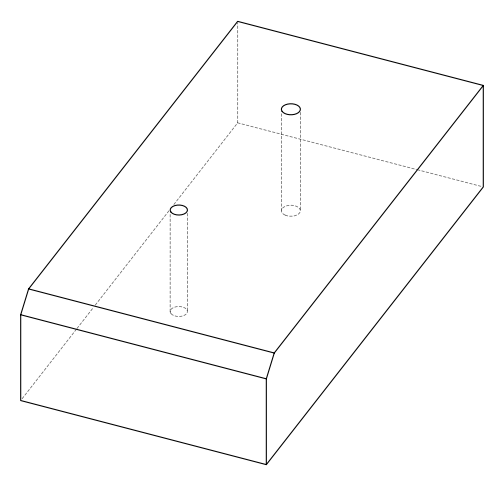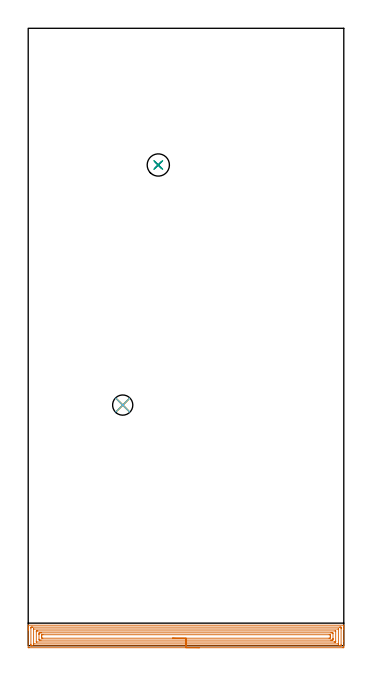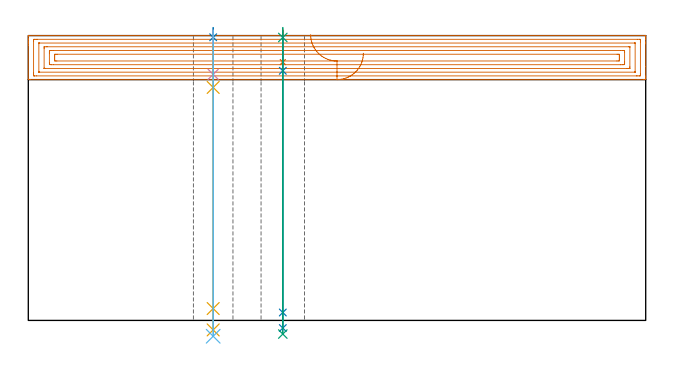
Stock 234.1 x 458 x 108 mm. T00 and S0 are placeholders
(PLAN: 9 operations, 7 tool changes, 13.7 min)
(1 AREA_MILL | FG_CHAMFER_SURFACE | UGT0205_001 | 11.58 min | 32643 mm3)
(2 SPOT_DRILL | STEP1HOLE | NXT0321_9005460120000 | 0.03 min | 1 mm3)
(3 SPOT_DRILL_1 | STEP1HOLE_1 | NXT0321_9005460120000 | 0.03 min | 2 mm3)
(4 DRILL_BLIND_HOLE_INTO_CENTER | STEP1HOLE | NXT0301_069 | 0.07 min | 1019 mm3)
(5 GUN_DRILL_THROUGH_HOLE | STEP1HOLE | UGT0307_006 | 0.53 min | 5956 mm3)
(6 DRILL_TO_ENLARGE_THROUGH_HOLE | STEP1HOLE | UGT0301_041 | 0.47 min | 12048 mm3)
(7 DRILL_BLIND_HOLE_INTO_CENTER_1 | STEP1HOLE_1 | NXT0301_038 | 0.05 min | 320 mm3)
(8 GUN_DRILL_THROUGH_HOLE_1 | STEP1HOLE_1 | UGT0307_002 | 0.52 min | 2746 mm3)
(9 SPADE_DRILL_TO_ENLARGE_THROUGH_HOLE | STEP1HOLE_1 | UGT0306_007 | 0.46 min | 19971 mm3)
(TOOL UGT0205_001 | Chamfer Mill 20 x 3 x 45 deg. | D20 FL50 Z2)
(TOOL NXT0321_9005460120000 | NC Spot Drill, 142deg, 12mm, Carbide, Uncoated | D12 PA142 FL30 Z2)
(TOOL NXT0301_069 | Carbide Drill 9.8mm [860.1-0980-029A1-MM 2214] | D9.8 PA140 FL47 Z2)
(TOOL UGT0307_006 | Gun Drill 9 mm | D9 PA130 FL24 Z1)
(TOOL UGT0301_041 | Twist Drill 15 mm | D15 PA118 FL114 Z2)
(TOOL NXT0301_038 | Carbide Drill 6.7mm [860.1-0670-034A1-MM 2214] | D6.7 PA140 FL53 Z2)
(TOOL UGT0307_002 | Gun Drill 6 mm | D6 PA130 FL24 Z1)
(TOOL UGT0306_007 | Spade Drill 16.5mm | D16.5 PA132 FL10 Z2)
(OP 1 AREA_MILL)
G17 G21 G94 G90
T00 M6
G54
G17 G0 G90 X127.05 Y-1.5 S1061 M3
G43 Z118. H0
Z101.3
G94 G1 X127.012 Z100.428 F250.
X126.898 Z99.564
X126.709 Z98.712
X126.447 Z97.88
X126.113 Z97.074
X125.71 Z96.3
X125.241 Z95.564
X124.71 Z94.872
X124.121 Z94.229
X123.478 Z93.64
X122.786 Z93.108
X122.05 Z92.64
X121.276 Z92.237
X120.47 Z91.903
X119.638 Z91.641
X118.786 Z91.452
X117.922 Z91.338
X117.05 Z91.3
X0.603
X0.143 Y-1.495 Z91.303
X0.01 Y-1.492 Z91.306
X0. Y-1.354 Z91.443
Y11.535 Z104.33
Y12.13 Z104.924
Y12.7 Z105.496
Y13.01 Z105.806
Y13.58 Z106.376
Y13.89 Z106.684
X0.001 Y14.898 Z107.697
X0.01 Y15.194 Z107.993
X0.157 Y15.2 Z108.
X233.943
X234.09 Y15.194 Z107.993
X234.1 Y14.896 Z107.696
Y14.51 Z107.309
Y13.89 Z106.684
Y12.699 Z105.496
Y12.13 Z104.924
Y3.473 Z96.27
Y-0.19 Z92.608
Y-0.475 Z92.322
X234.095 Y-1.07 Z91.728
X234.09 Y-1.492 Z91.306
X233.928 Y-1.495 Z91.303
X233.497 Y-1.5 Z91.3
X117.05
Y-0.086 Z92.714
X3.175
X2.388 Y-0.085 Z92.715
X2.281 Y-0.084 Z92.716
X2.035 Y-0.079 Z92.721
X2.01 Y0.001 Z92.801
X2.004 Y0.19 Z92.99
X2.001 Y0.69 Z93.49
X2. Y1.073 Z93.873
X2.001 Y13.01 Z105.81
X2.003 Y13.39 Z106.19
X2.01 Y13.768 Z106.568
X2.388 Y13.781 Z106.581
X2.496 Y13.784 Z106.584
X3.28 Y13.786 Z106.586
X3.386
X230.925
X231.712 Y13.785 Z106.585
X231.819 Y13.784 Z106.584
X232.065 Y13.779 Z106.579
X232.09 Y13.699 Z106.499
X232.096 Y13.511 Z106.311
X232.099 Y13.01 Z105.81
X232.1 Y12.627 Z105.427
X232.099 Y0.69 Z93.49
X232.097 Y0.31 Z93.11
X232.09 Y-0.068 Z92.732
X231.712 Y-0.081 Z92.719
X231.604 Y-0.084 Z92.716
X230.82 Y-0.086 Z92.714
X230.714
X117.05
Y1.328 Z94.128
X4.173 Y1.329 Z94.129
X4.091 Y1.33 Z94.13
X4.027 Y1.333 Z94.133
X4.014 Y1.335 Z94.135
X4.01 Y1.352 Z94.152
X4.005 Y1.4 Z94.2
X4.001 Y1.57 Z94.37
Y12.13 Z104.93
X4.002 Y12.298 Z105.098
X4.009 Y12.355 Z105.155
X4.013 Y12.365 Z105.165
X4.021 Y12.368 Z105.168
X4.05 Y12.37 Z105.17
X4.173 Y12.371 Z105.171
X229.927
X230.009 Y12.37 Z105.17
X230.073 Y12.367 Z105.167
X230.086 Y12.365 Z105.165
X230.09 Y12.348 Z105.148
X230.095 Y12.3 Z105.1
X230.099 Y12.13 Z104.93
Y1.57 Z94.37
X230.098 Y1.402 Z94.202
X230.091 Y1.344 Z94.144
X230.087 Y1.335 Z94.135
X230.079 Y1.332 Z94.132
X230.05 Y1.33 Z94.13
X229.927 Y1.329 Z94.129
X117.05 Y1.328 Z94.128
Y2.743 Z95.543
X6.553
X6.123 Y2.745 Z95.545
X6.026 Y2.748 Z95.548
X6.012 Y2.749 Z95.549
X6.008 Y2.765 Z95.565
X6.004 Y2.812 Z95.612
X6.001 Y2.907 Z95.707
X6. Y10.37 Z103.17
X6.004 Y10.789 Z103.589
X6.007 Y10.893 Z103.693
X6.01 Y10.94 Z103.74
X6.057 Y10.95 Z103.75
X6.258 Y10.953 Z103.753
X6.85 Y10.956 Z103.756
X7.146 Y10.957 Z103.757
X227.547
X227.977 Y10.955 Z103.755
X228.074 Y10.952 Z103.752
X228.088 Y10.951 Z103.751
X228.092 Y10.935 Z103.735
X228.096 Y10.888 Z103.688
X228.099 Y10.793 Z103.593
X228.1 Y3.33 Z96.13
X228.096 Y2.911 Z95.711
X228.093 Y2.807 Z95.607
X228.09 Y2.76 Z95.56
X228.043 Y2.75 Z95.55
X227.842 Y2.747 Z95.547
X227.25 Y2.743 Z95.543
X226.954
X117.05
Y4.157 Z96.957
X9.527
X8.686 Y4.16 Z96.96
X8.634 Y4.162 Z96.962
X8.01 Y4.21 Z97.01
X8.002 Y4.834 Z97.634
X8. Y8.355 Z101.155
X8.001 Y8.61 Z101.41
X8.004 Y9.232 Z102.032
X8.01 Y9.49 Z102.29
X8.585 Y9.538 Z102.338
X8.634 Y9.54 Z102.34
X9.473 Y9.543 Z102.343
X9.527
X224.573
X225.414 Y9.54 Z102.34
X225.466 Y9.538 Z102.338
X226.09 Y9.49 Z102.29
X226.098 Y8.866 Z101.666
X226.1 Y5.345 Z98.145
X226.099 Y5.09 Z97.89
X226.096 Y4.468 Z97.268
X226.09 Y4.21 Z97.01
X225.515 Y4.162 Z96.962
X225.466 Y4.16 Z96.96
X224.627 Y4.157 Z96.957
X224.573
X117.05
Y5.571 Z98.371
X10.823 Y5.572 Z98.372
X10.419 Y5.574 Z98.374
X10.024 Y5.578 Z98.378
X10.01 Y5.97 Z98.77
X10.001 Y6.382 Z99.182
X10. Y6.85 Z99.65
X10.001 Y7.262 Z100.062
X10.01 Y7.73 Z100.53
X10.021 Y8.122 Z100.922
X10.419 Y8.126 Z100.926
X10.907 Y8.128 Z100.928
X223.277
X223.681 Y8.126 Z100.926
X224.076 Y8.122 Z100.922
X224.09 Y7.73 Z100.53
X224.099 Y7.318 Z100.118
X224.1 Y6.85 Z99.65
X224.099 Y6.438 Z99.238
X224.09 Y5.97 Z98.77
X224.079 Y5.578 Z98.378
X223.681 Y5.574 Z98.374
X223.193 Y5.571 Z98.371
X117.05
X116.178 Z98.409
X115.313 Z98.523
X114.462 Z98.712
X113.63 Z98.974
X112.824 Z99.308
X112.05 Z99.711
X111.314 Z100.18
X110.622 Z100.711
X109.979 Z101.3
X109.39 Z101.943
X108.858 Z102.635
X108.39 Z103.371
X107.987 Z104.145
X107.653 Z104.951
X107.391 Z105.783
X107.202 Z106.635
X107.088 Z107.5
X107.05 Z108.371
G0 Z118.
M5
M2
(OP 2 SPOT_DRILL)
G17 G21 G94 G90
T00 M6
G54
G17 G0 G90 X70.1 Y178.5 S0 M3
G43 Z118. H0
G94 G81 G98 Z107.354 F250. R111.
G80
M5
M2
(OP 3 SPOT_DRILL_1)
G17 G21 G94 G90
T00 M6
G54
G17 G0 G90 X96.5 Y356.6 S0 M3
G43 Z118. H0
G94 G81 G98 Z107.286 F250. R111.
G80
M5
M2
(OP 4 DRILL_BLIND_HOLE_INTO_CENTER)
G17 G21 G94 G90
T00 M6
G54
G17 G0 G90 X70.1 Y178.5 S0 M3
G43 Z118. H1
G94 G81 G98 Z93.3 F250. R110.
G80
M5
M2
(OP 5 GUN_DRILL_THROUGH_HOLE)
G17 G21 G94 G90
T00 M6
G54
G17 G0 G90 X70.1 Y178.5 M8
G43 Z118. H0
Z104.5
S716 M3
G94 G1 Z88.339 F125. M26
G4 X.084
Z4.5 F250.
G4 X.084
Z-3.598 F125.
G4 X.084
M5
M9
G0 Z104.5
Z118.
M2
(OP 6 DRILL_TO_ENLARGE_THROUGH_HOLE)
G17 G21 G94 G90
T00 M6
G54
G17 G0 G90 X70.1 Y178.5 S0 M3
G43 Z118. H0
G94 G73 G98 Z-6.006 F250. Q14.251 R110.
G80
M5
M2
(OP 7 DRILL_BLIND_HOLE_INTO_CENTER_1)
G17 G21 G94 G90
T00 M6
G54
G17 G0 G90 X96.5 Y356.6 S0 M3
G43 Z118. H1
G94 G81 G98 Z97.95 F250. R110.
G80
M5
M2
(OP 8 GUN_DRILL_THROUGH_HOLE_1)
G17 G21 G94 G90
T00 M6
G54
G17 G0 G90 X96.5 Y356.6 M8
G43 Z118. H0
Z107.757
S716 M3
G94 G1 Z94.643 F125. M26
G4 X.084
Z3. F250.
G4 X.084
Z-2.899 F125.
G4 X.084
M5
M9
G0 Z107.757
Z118.
M2
(OP 9 SPADE_DRILL_TO_ENLARGE_THROUGH_HOLE)
G17 G21 G94 G90
T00 M6
G54
G17 G0 G90 X96.5 Y356.6 S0 M3
G43 Z118. H0
G94 G73 G98 Z-5.173 F250. Q16.168 R110.
G80
M5
M2
